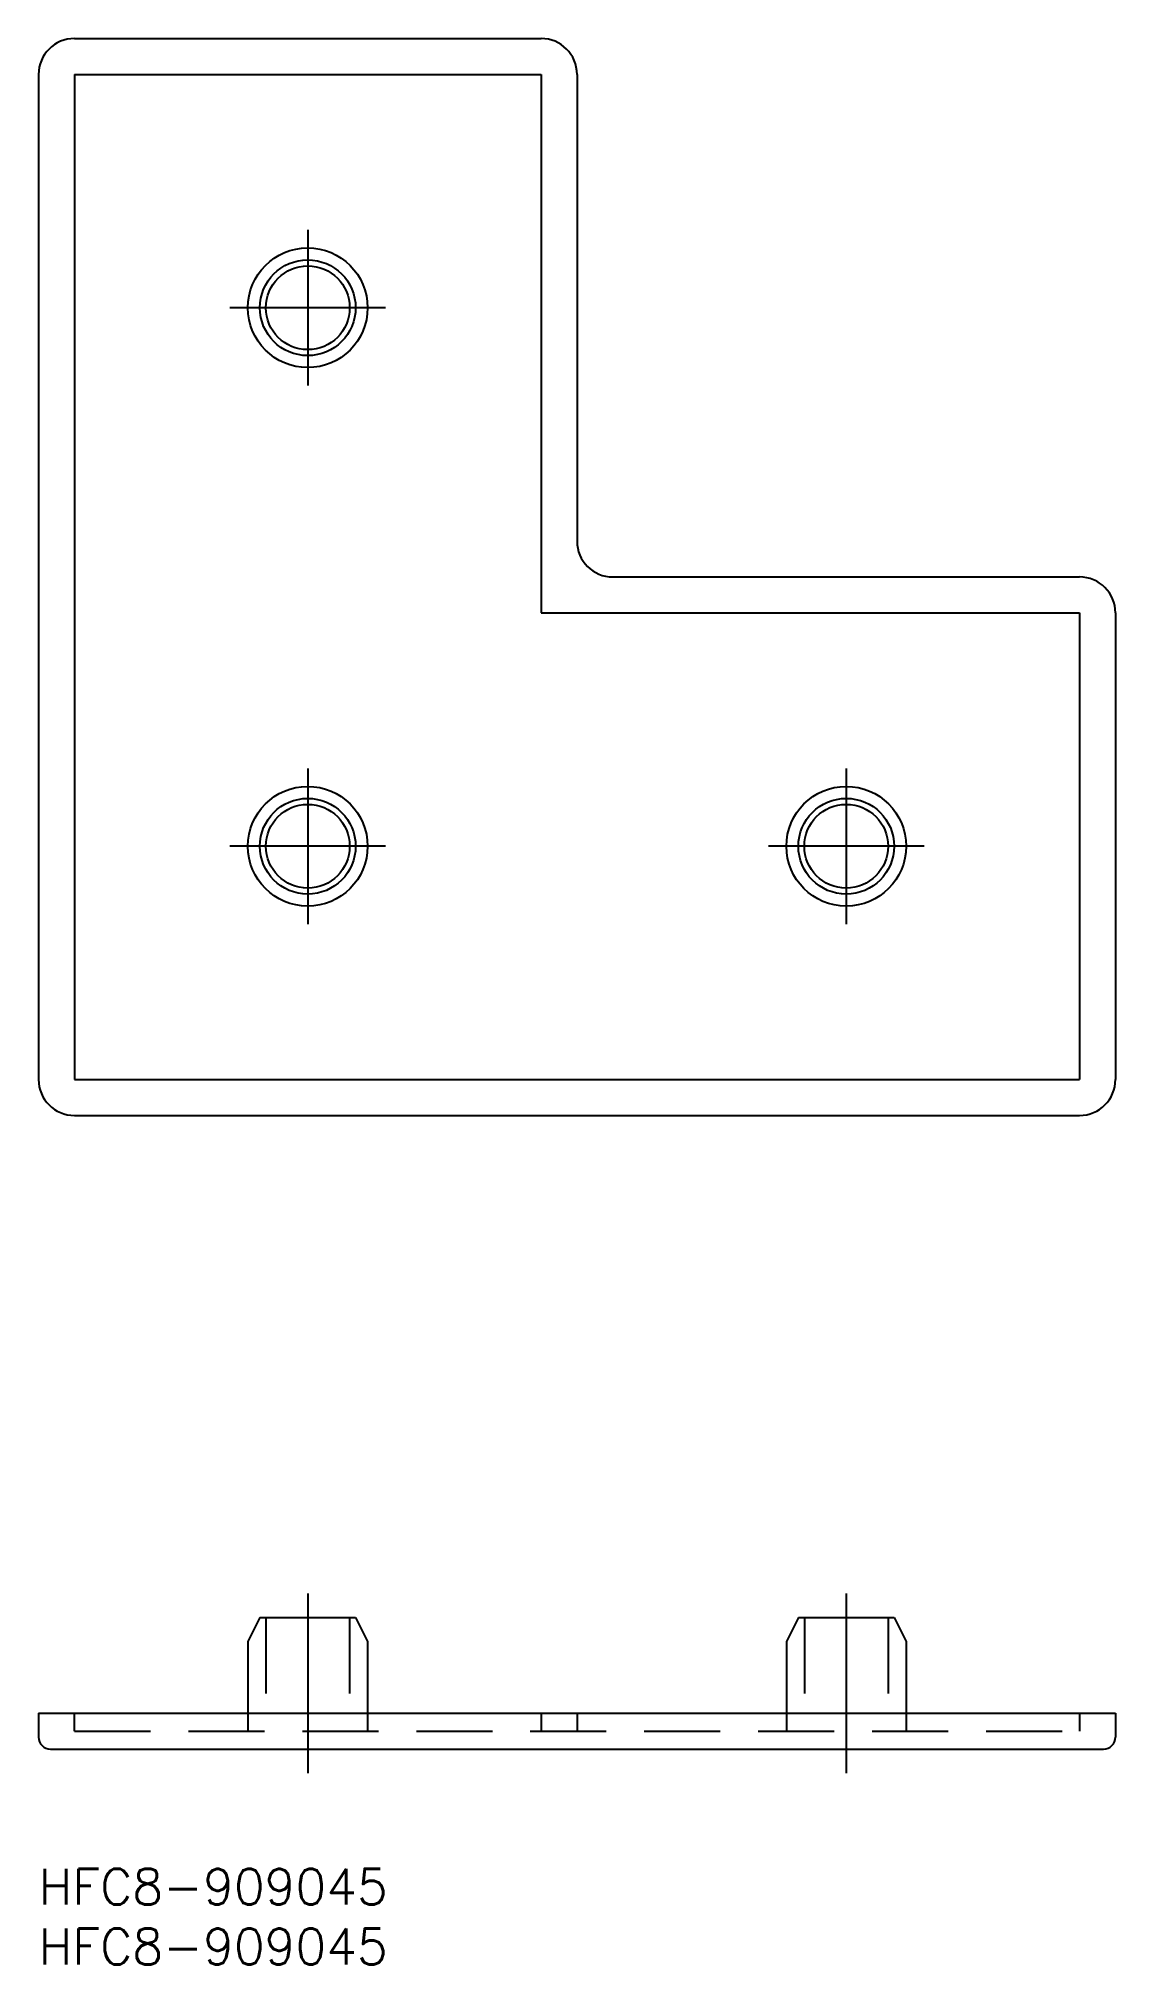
# Model space of a CAD drawing. Extents: x 0 to 90, y -8 to 153.
import ezdxf

# ---------------------------------------------------------------- set-up
doc = ezdxf.new("R2010")
doc.units = 0
doc.header["$LTSCALE"] = 0.5
doc.linetypes.add('CENTER', pattern=[50.8, 31.75, -6.35, 6.35, -6.35])
doc.linetypes.add('DASHED', pattern=[19.05, 12.7, -6.35])
for name, color, linetype in [('MSM_CENTER', 1, 'CENTER'), ('MSM_CONTINUOUS', 7, 'CONTINUOUS'), ('MSM_DASHED', 4, 'DASHED'), ('MSM_PART_NUMBER', 7, 'CONTINUOUS')]:
    doc.layers.add(name, color=color, linetype=linetype)
doc.styles.get("Standard").update_dxf_attribs({"font": 'txt.shx', "height": 3, "bigfont": 'bigfont.shx'})

# ---------------------------------------------------------------- blocks, each defined once
blk = doc.blocks.new('*U2')
at = {"layer": 'MSM_PART_NUMBER'}
blk.add_text('HFC8-909045', height=3, dxfattribs=at).set_placement((0, -3))
blk = doc.blocks.new('*U3')
at = {"layer": 'MSM_PART_NUMBER'}
blk.add_text('HFC8-909045', height=3, dxfattribs=at).set_placement((0, -8))

msp = doc.modelspace()

# ---------------------------------------------------------------- linework, layer by layer
at = {"layer": 'MSM_CENTER'}
for p, q in [((22.5, 136.95), (22.5, 123.95)), ((29, 130.45), (16, 130.45)), ((22.5, 91.95), (22.5, 78.95)), ((67.5, 91.95), (67.5, 78.95)), ((29, 85.45), (16, 85.45)), ((74, 85.45), (61, 85.45)), ((22.5, 23), (22.5, 8)), ((67.5, 23), (67.5, 8))]:
    msp.add_line(p, q, dxfattribs=at)
at = {"layer": 'MSM_CONTINUOUS'}
for p, q in [((3, 152.95), (42, 152.95)), ((0, 149.95), (0, 65.95)), ((3, 149.95), (42, 149.95)), ((3, 149.95), (3, 65.95)), ((42, 149.95), (42, 104.95)), ((45, 149.95), (45, 110.95)), ((48, 107.95), (87, 107.95)), ((42, 104.95), (87, 104.95)), ((87, 104.95), (87, 65.95)), ((90, 104.95), (90, 65.95)), ((3, 65.95), (87, 65.95)), ((3, 62.95), (87, 62.95)), ((18.5, 21), (17.5, 19)), ((18.5, 21), (26.5, 21)), ((26.5, 21), (27.5, 19)), ((63.5, 21), (62.5, 19)), ((63.5, 21), (71.5, 21)), ((71.5, 21), (72.5, 19)), ((17.5, 19), (17.5, 13)), ((27.5, 19), (27.5, 13)), ((62.5, 19), (62.5, 13)), ((72.5, 19), (72.5, 13)), ((0, 13), (0, 11)), ((0, 13), (90, 13)), ((90, 13), (90, 11)), ((1, 10), (89, 10))]:
    msp.add_line(p, q, dxfattribs=at)
for centre, radius in [((22.5, 130.45), 5), ((22.5, 130.45), 4), ((22.5, 130.45), 3.5), ((22.5, 85.45), 5), ((67.5, 85.45), 5), ((22.5, 85.45), 4), ((22.5, 85.45), 3.5), ((67.5, 85.45), 4), ((67.5, 85.45), 3.5)]:
    msp.add_circle(centre, radius, dxfattribs=at)
for centre, radius, start, end in [((3, 149.95), 3, 90, 180), ((42, 149.95), 3, 0, 90), ((48, 110.95), 3, 180, 270), ((87, 104.95), 3, 0, 90), ((3, 65.95), 3, 180, 270), ((87, 65.95), 3, 270, 0), ((1, 11), 1, 180, 270), ((89, 11), 1, 270, 0)]:
    msp.add_arc(centre, radius, start, end, dxfattribs=at)
at = {"layer": 'MSM_DASHED'}
for p, q in [((19, 21), (19, 11.5)), ((26, 21), (26, 11.5)), ((64, 21), (64, 11.5)), ((71, 21), (71, 11.5)), ((3, 11.5), (3, 13)), ((17.5, 13), (17.5, 11.5)), ((27.5, 13), (27.5, 11.5)), ((42, 13), (42, 11.5)), ((45, 13), (45, 11.5)), ((62.5, 13), (62.5, 11.5)), ((72.5, 13), (72.5, 11.5)), ((87, 13), (87, 11.5)), ((3, 11.5), (87, 11.5))]:
    msp.add_line(p, q, dxfattribs=at)

# ---------------------------------------------------------------- block references
at = {"layer": 'MSM_CONTINUOUS'}
for name in ['*U2', '*U3']:
    msp.add_blockref(name, (0, 0), dxfattribs=at)

doc.saveas('drawing.dxf')
